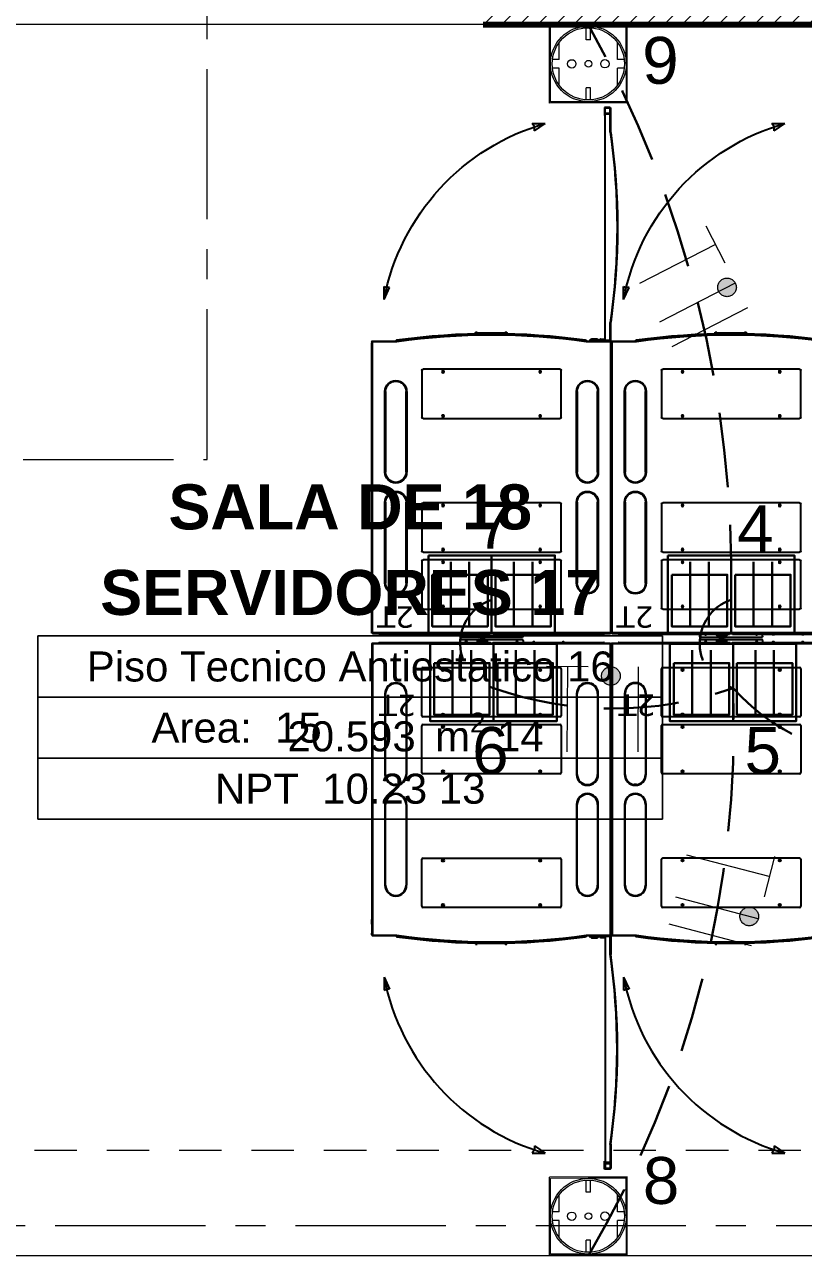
# Model space of a CAD drawing. Header units: inches. Extents: x -19 to 5698, y -728 to 92.
# Drawn here: x 230.743 to 233.336, y 7.35 to 11.45 of the extents above; entities that cross this region are included whole.
import ezdxf

# ---------------------------------------------------------------- set-up
doc = ezdxf.new("R2010")
doc.units = ezdxf.units.IN
doc.header["$MEASUREMENT"] = 0
doc.set_wipeout_variables(frame=1)
for name, pattern in [('HIDDEN', [0.375, 0.25, -0.125]), ('Hidden Line', [0.195611, 0.141111, -0.0545]), ('Punto & Raya', [0.65, 0.5, -0.075, 0, -0.075]), ('RAYITAS', [0.375, 0.25, -0.125]), ('Wipeout_Contour', [1, 0, -1])]:
    doc.linetypes.add(name, pattern=pattern)
doc.layers.get('0').update_dxf_attribs({"color": 61})
for name, color, linetype, lineweight in [('00 conduct tomacorr', 120, 'HIDDEN', 30), ('00 IE LUZ EMERGENCIA', 253, 'Continuous', 0), ('10 REM ACABADOS', 170, 'Continuous', 13), ('T-TECHO-E', 150, 'Continuous', 20), ('TOMACORRIENTE', 22, 'RAYITAS', 9)]:
    doc.layers.add(name, color=color, linetype=linetype, lineweight=lineweight)
for name, color, linetype in [('00_Gabinetes', 3, 'Continuous'), ('02 _ ARQ _ ALB _ Ejes Generales', 251, 'Continuous'), ('02 _ ARQ _ ZON _ Espacio.3D', 7, 'Continuous'), ('08 _ STR _ EXT _ 07 Losa Aligerada', 7, 'Continuous'), ('08 _ STR _ EXT _ 09 Vigas', 251, 'Continuous'), ('Estructura - 04 MURO', 7, 'Continuous'), ('Marcador - Secciones', 7, 'Continuous'), ('RED_Perifoneo', 5, 'Continuous')]:
    doc.layers.add(name, color=color, linetype=linetype)
doc.styles.add('Annotative', font='arial.ttf')
doc.styles.add('Estilo_Generado_1', font='swisseb.ttf')
doc.styles.add('Estilo_Generado_7', font='swisse.ttf')

# ---------------------------------------------------------------- blocks, each defined once
blk = doc.blocks.new('GABINETE 42')
at = {"color": 254}
for points in [[(-416.6114, -899.0168), (-416.5962, -899.0168), (-416.5962, -899.7878)], [(-417.332, -899.1489), (-417.332, -899.1923)], [(-417.332, -899.1489), (-417.3137, -899.1883)], [(-417.332, -899.1923), (-417.3234, -899.1883)], [(-417.3137, -899.1883), (-417.3234, -899.1883)], [(-416.8308, -899.7239), (-416.8386, -899.7353)], [(-416.8386, -899.7353), (-416.7952, -899.735)], [(-416.8308, -899.7101), (-416.7952, -899.735)], [(-416.8308, -899.7101), (-416.8308, -899.7239)]]:
    blk.add_lwpolyline(points, dxfattribs=at)
blk.add_arc((-416.5873, -899.0057), 0.7584, 190.8869, 254.0881, dxfattribs=at)
at = {"layer": '00_Gabinetes', "color": 254, "linetype": 'Continuous', "lineweight": 25}
for p, q in [((-417.3715, -898.037), (-417.3727, -898.037)), ((-417.3727, -898.037), (-417.3727, -898.0379)), ((-417.3727, -898.0379), (-417.3727, -899.0038)), ((-417.3727, -898.0379), (-417.3702, -898.0379)), ((-417.3715, -898.037), (-417.3715, -898.0379)), ((-417.3702, -898.0355), (-416.5776, -898.0355)), ((-417.3702, -898.0379), (-417.3702, -898.0355)), ((-417.3702, -898.0379), (-417.3702, -899.0038)), ((-416.5776, -898.0379), (-417.3702, -898.0379)), ((-417.3504, -898.0355), (-417.349, -898.0345)), ((-417.3485, -898.0353), (-417.349, -898.0345)), ((-417.3487, -898.0355), (-417.3485, -898.0353)), ((-417.348, -898.0342), (-416.9788, -898.0342)), ((-417.348, -898.0351), (-417.348, -898.0342)), ((-417.348, -898.0355), (-417.348, -898.0351)), ((-417.0786, -898.0271), (-417.0786, -898.0342)), ((-417.0756, -898.0241), (-417.0163, -898.0241)), ((-417.0228, -898.0309), (-417.0231, -898.0312)), ((-417.0231, -898.0312), (-417.0231, -898.0342)), ((-417.018, -898.0253), (-417.0228, -898.0309)), ((-417.0211, -898.0312), (-416.9892, -898.0312)), ((-417.0211, -898.0342), (-417.0211, -898.0312)), ((-417.018, -898.0253), (-417.0166, -898.0253)), ((-417.0166, -898.0253), (-417.0165, -898.0253)), ((-417.0164, -898.0241), (-417.0164, -898.0252)), ((-416.994, -898.0241), (-416.8721, -898.0241)), ((-416.9939, -898.0253), (-416.9937, -898.0253)), ((-416.9937, -898.0253), (-416.9923, -898.0253)), ((-416.9875, -898.0309), (-416.9923, -898.0253)), ((-416.9892, -898.0312), (-416.9892, -898.0342)), ((-416.9872, -898.0312), (-416.9875, -898.0309)), ((-416.9872, -898.0342), (-416.9872, -898.0312)), ((-416.9788, -898.0351), (-416.9788, -898.0342)), ((-416.9788, -898.0351), (-416.9788, -898.0355)), ((-416.9786, -898.0355), (-416.9788, -898.0352)), ((-416.9689, -898.0342), (-416.5998, -898.0342)), ((-416.9689, -898.0351), (-416.9689, -898.0342)), ((-416.9689, -898.0355), (-416.9689, -898.0351)), ((-416.8691, -898.0271), (-416.8691, -898.0342)), ((-416.8388, -898.0342), (-416.8388, -898.0334)), ((-416.8388, -898.0334), (-416.8357, -898.0334)), ((-416.8369, -898.0329), (-416.8369, -898.0333)), ((-416.83, -898.0329), (-416.8369, -898.0329)), ((-416.8369, -898.0333), (-416.83, -898.0333)), ((-416.8368, -898.0328), (-416.83, -898.0328)), ((-416.8357, -898.0334), (-416.8357, -898.0342)), ((-416.8357, -898.0334), (-416.733, -898.0334)), ((-416.8341, -898.0315), (-416.8342, -898.0315)), ((-416.8327, -898.0315), (-416.8328, -898.0315)), ((-416.8316, -898.0318), (-416.8316, -898.0318)), ((-416.83, -898.0333), (-416.83, -898.0329)), ((-416.7387, -898.0329), (-416.7387, -898.0333)), ((-416.7318, -898.0329), (-416.7387, -898.0329)), ((-416.7387, -898.0333), (-416.7318, -898.0333)), ((-416.7386, -898.0328), (-416.7319, -898.0328)), ((-416.7359, -898.0315), (-416.736, -898.0315)), ((-416.7345, -898.0315), (-416.7346, -898.0315)), ((-416.7334, -898.0318), (-416.7334, -898.0318)), ((-416.733, -898.0342), (-416.733, -898.0334)), ((-416.733, -898.0334), (-416.7299, -898.0334)), ((-416.7318, -898.0333), (-416.7318, -898.0329)), ((-416.7299, -898.0334), (-416.7299, -898.0342)), ((-416.5998, -898.0351), (-416.5998, -898.0342)), ((-416.5998, -898.0351), (-416.5998, -898.0355)), ((-416.5993, -898.0353), (-416.5988, -898.0345)), ((-416.5993, -898.0353), (-416.599, -898.0355)), ((-416.5988, -898.0345), (-416.5974, -898.0355)), ((-416.5776, -898.0355), (-416.5776, -898.0379)), ((-416.5776, -899.0038), (-416.5776, -898.0379)), ((-416.5776, -898.0379), (-416.5751, -898.0379)), ((-416.5763, -898.037), (-416.5751, -898.037)), ((-416.5763, -898.037), (-416.5763, -898.0379)), ((-416.5751, -898.037), (-416.5751, -898.0379)), ((-416.5751, -899.0038), (-416.5751, -898.0379)), ((-417.3727, -898.0687), (-417.3727, -898.0689)), ((-417.3727, -898.0689), (-417.3727, -898.0838)), ((-417.3727, -898.0689), (-417.3727, -898.0689)), ((-417.3727, -898.0838), (-417.3727, -898.0841)), ((-417.3727, -898.0838), (-417.3727, -898.0838)), ((-416.5751, -898.0687), (-416.5751, -898.0689)), ((-416.5751, -898.0689), (-416.5751, -898.0838)), ((-416.5751, -898.0689), (-416.5751, -898.0689)), ((-416.5751, -898.0838), (-416.5751, -898.0841)), ((-416.5751, -898.0838), (-416.5751, -898.0838)), ((-417.2058, -898.2779), (-417.2058, -898.1212)), ((-417.2018, -898.1172), (-416.7459, -898.1172)), ((-416.7419, -898.1212), (-416.7419, -898.2779)), ((-417.2888, -898.1704), (-417.2969, -898.1704)), ((-417.329, -898.2041), (-417.329, -898.4734)), ((-417.329, -898.2041), (-417.3289, -898.2041)), ((-417.3289, -898.2041), (-417.3281, -898.2041)), ((-417.3289, -898.2041), (-417.3289, -898.4734)), ((-417.3281, -898.2041), (-417.3281, -898.4734)), ((-417.3281, -898.2041), (-417.3268, -898.2041)), ((-417.3268, -898.4734), (-417.3268, -898.2041)), ((-417.2589, -898.2041), (-417.2589, -898.4734)), ((-417.2577, -898.2041), (-417.2589, -898.2041)), ((-417.2577, -898.2041), (-417.2577, -898.4734)), ((-417.2568, -898.2041), (-417.2577, -898.2041)), ((-417.2568, -898.4734), (-417.2568, -898.2041)), ((-417.2568, -898.2041), (-417.2567, -898.2041)), ((-417.2567, -898.4734), (-417.2567, -898.2041)), ((-416.691, -898.2041), (-416.691, -898.4734)), ((-416.691, -898.2041), (-416.691, -898.4734)), ((-416.691, -898.2041), (-416.6901, -898.2041)), ((-416.691, -898.2041), (-416.691, -898.2041)), ((-416.6901, -898.2041), (-416.6901, -898.4734)), ((-416.6901, -898.2041), (-416.6888, -898.2041)), ((-416.6888, -898.4734), (-416.6888, -898.2041)), ((-416.621, -898.2041), (-416.621, -898.4734)), ((-416.6197, -898.2041), (-416.621, -898.2041)), ((-416.6197, -898.2041), (-416.6197, -898.4734)), ((-416.6188, -898.2041), (-416.6197, -898.2041)), ((-416.6188, -898.4734), (-416.6188, -898.2041)), ((-416.6188, -898.4734), (-416.6188, -898.2041)), ((-416.6188, -898.2041), (-416.6188, -898.2041)), ((-416.7459, -898.2818), (-417.2018, -898.2818)), ((-417.2018, -898.3068), (-416.7459, -898.3068)), ((-417.2058, -898.4674), (-417.2058, -898.3108)), ((-416.7419, -898.3108), (-416.7419, -898.4674)), ((-416.7459, -898.4714), (-417.2018, -898.4714)), ((-417.329, -898.4734), (-417.3289, -898.4734)), ((-417.3289, -898.4734), (-417.3281, -898.4734)), ((-417.3281, -898.4734), (-417.3268, -898.4734)), ((-417.2893, -898.5072), (-417.2964, -898.5072)), ((-417.2577, -898.4734), (-417.2589, -898.4734)), ((-417.2568, -898.4734), (-417.2577, -898.4734)), ((-417.2568, -898.4734), (-417.2567, -898.4734)), ((-416.691, -898.4734), (-416.6901, -898.4734)), ((-416.691, -898.4734), (-416.691, -898.4734)), ((-416.6901, -898.4734), (-416.6888, -898.4734)), ((-416.6197, -898.4734), (-416.621, -898.4734)), ((-416.6188, -898.4734), (-416.6197, -898.4734)), ((-416.6188, -898.4734), (-416.6188, -898.4734)), ((-417.329, -898.5732), (-417.329, -898.8426)), ((-417.329, -898.5732), (-417.3289, -898.5732)), ((-417.3289, -898.5732), (-417.3281, -898.5732)), ((-417.3289, -898.5732), (-417.3289, -898.8426)), ((-417.3281, -898.5732), (-417.3281, -898.8426)), ((-417.3281, -898.5732), (-417.3268, -898.5732)), ((-417.3268, -898.8426), (-417.3268, -898.5732)), ((-417.2589, -898.5732), (-417.2589, -898.8426)), ((-417.2577, -898.5732), (-417.2589, -898.5732)), ((-417.2577, -898.5732), (-417.2577, -898.8426)), ((-417.2568, -898.5732), (-417.2577, -898.5732)), ((-417.2568, -898.8426), (-417.2568, -898.5732)), ((-417.2568, -898.5732), (-417.2567, -898.5732)), ((-417.2567, -898.8426), (-417.2567, -898.5732)), ((-416.691, -898.5732), (-416.691, -898.8426)), ((-416.691, -898.5732), (-416.6901, -898.5732)), ((-416.691, -898.5732), (-416.691, -898.8426)), ((-416.691, -898.5732), (-416.691, -898.5732)), ((-416.6901, -898.5732), (-416.6901, -898.8426)), ((-416.6901, -898.5732), (-416.6888, -898.5732)), ((-416.6888, -898.8426), (-416.6888, -898.5732)), ((-416.621, -898.5732), (-416.621, -898.8426)), ((-416.6197, -898.5732), (-416.621, -898.5732)), ((-416.6197, -898.5732), (-416.6197, -898.8426)), ((-416.6188, -898.5732), (-416.6197, -898.5732)), ((-416.6188, -898.8426), (-416.6188, -898.5732)), ((-416.6188, -898.8426), (-416.6188, -898.5732)), ((-416.6188, -898.5732), (-416.6188, -898.5732)), ((-417.2058, -898.9124), (-417.2058, -898.7557)), ((-417.2018, -898.7517), (-416.7459, -898.7517)), ((-416.7419, -898.7557), (-416.7419, -898.9124)), ((-417.329, -898.8426), (-417.3289, -898.8426)), ((-417.3289, -898.8426), (-417.3281, -898.8426)), ((-417.3281, -898.8426), (-417.3268, -898.8426)), ((-417.2577, -898.8426), (-417.2589, -898.8426)), ((-417.2568, -898.8426), (-417.2577, -898.8426)), ((-417.2568, -898.8426), (-417.2567, -898.8426)), ((-416.691, -898.8426), (-416.6901, -898.8426)), ((-416.691, -898.8426), (-416.691, -898.8426)), ((-416.6901, -898.8426), (-416.6888, -898.8426)), ((-416.6197, -898.8426), (-416.621, -898.8426)), ((-416.6188, -898.8426), (-416.6197, -898.8426)), ((-416.6188, -898.8426), (-416.6188, -898.8426)), ((-416.7459, -898.9164), (-417.2018, -898.9164)), ((-417.3727, -898.9569), (-417.3727, -898.9567)), ((-417.3727, -898.9718), (-417.3727, -898.9569)), ((-417.3727, -898.9569), (-417.3727, -898.9569)), ((-416.5751, -898.9569), (-416.5751, -898.9567)), ((-416.5751, -898.9718), (-416.5751, -898.9569)), ((-416.5751, -898.9569), (-416.5751, -898.9569)), ((-417.3727, -898.9666), (-417.3727, -898.9666)), ((-417.3727, -898.9686), (-417.3727, -898.9666)), ((-417.3727, -898.9686), (-417.3727, -899.0017)), ((-417.3727, -898.9686), (-417.3727, -898.9686)), ((-417.3727, -898.9719), (-417.3727, -898.9718)), ((-417.3727, -898.9718), (-417.3727, -898.9718)), ((-417.3727, -899.0047), (-417.3727, -899.0017)), ((-417.3727, -899.0017), (-417.3727, -899.0017)), ((-417.3702, -899.0038), (-417.3727, -899.0038)), ((-417.3727, -899.008), (-417.3727, -899.0047)), ((-417.3715, -899.0047), (-417.3727, -899.0047)), ((-417.3715, -899.0038), (-417.3715, -899.0047)), ((-417.3715, -899.008), (-417.3715, -899.0047)), ((-417.3712, -899.0075), (-417.3712, -899.0038)), ((-417.3702, -899.0038), (-417.3702, -899.0077)), ((-416.5776, -899.0077), (-416.5776, -899.0038)), ((-416.5751, -899.0038), (-416.5776, -899.0038)), ((-416.5766, -899.0038), (-416.5766, -899.0075)), ((-416.5763, -899.0047), (-416.5763, -899.0038)), ((-416.5763, -899.008), (-416.5763, -899.0047)), ((-416.5763, -899.0047), (-416.5751, -899.0047)), ((-416.5751, -898.972), (-416.5751, -898.9718)), ((-416.5751, -898.9718), (-416.5751, -898.9718)), ((-416.5751, -899.0038), (-416.5751, -899.0047)), ((-416.5751, -899.008), (-416.5751, -899.0047)), ((-417.3715, -899.008), (-417.3727, -899.008)), ((-417.3715, -899.008), (-417.3707, -899.008)), ((-417.3712, -899.0075), (-417.3702, -899.0075)), ((-417.3707, -899.0087), (-417.3707, -899.0075)), ((-417.3692, -899.0087), (-417.3707, -899.0087)), ((-417.3705, -899.009), (-417.3705, -899.0102)), ((-417.3705, -899.009), (-417.29, -899.009)), ((-417.3705, -899.0102), (-417.29, -899.0102)), ((-417.3702, -899.0077), (-417.3692, -899.0087)), ((-417.3692, -899.0087), (-417.2891, -899.0087)), ((-417.2916, -899.0087), (-417.2916, -899.009)), ((-417.2916, -899.0102), (-417.2916, -899.0119)), ((-417.2916, -899.0119), (-417.2907, -899.0119)), ((-417.2907, -899.0088), (-417.2907, -899.009)), ((-417.2907, -899.0102), (-417.2907, -899.0119)), ((-417.2901, -899.0089), (-417.2901, -899.009)), ((-417.2901, -899.0089), (-417.2901, -899.009)), ((-417.2901, -899.0102), (-417.2901, -899.0113)), ((-417.2901, -899.0102), (-417.2901, -899.0108)), ((-417.2901, -899.0108), (-417.2901, -899.0109)), ((-417.2899, -899.0128), (-417.2901, -899.0137)), ((-417.29, -899.0102), (-417.29, -899.009)), ((-417.2898, -899.0102), (-417.2896, -899.0091)), ((-417.0316, -899.0341), (-417.0316, -899.0342)), ((-417.0299, -899.0366), (-417.0299, -899.0358)), ((-417.0267, -899.0358), (-417.0299, -899.0358)), ((-417.0267, -899.0366), (-417.0299, -899.0366)), ((-417.0273, -899.0366), (-417.0273, -899.0379)), ((-417.0217, -899.0379), (-417.0273, -899.0379)), ((-417.0218, -899.0382), (-417.0271, -899.0382)), ((-417.0267, -899.0342), (-417.0267, -899.0343)), ((-417.0267, -899.0366), (-417.0267, -899.0358)), ((-416.9241, -899.0358), (-417.0267, -899.0358)), ((-416.9241, -899.0366), (-417.0267, -899.0366)), ((-417.0266, -899.0343), (-417.0266, -899.0343)), ((-417.026, -899.0342), (-417.026, -899.0343)), ((-417.026, -899.0352), (-417.026, -899.0358)), ((-417.0249, -899.0388), (-417.0249, -899.039)), ((-417.0248, -899.039), (-417.0249, -899.0389)), ((-417.0248, -899.0389), (-417.0248, -899.039)), ((-417.0247, -899.039), (-417.0247, -899.0388)), ((-417.024, -899.0389), (-417.0241, -899.039)), ((-417.0241, -899.039), (-417.0241, -899.0389)), ((-417.024, -899.0389), (-417.024, -899.039)), ((-417.023, -899.0344), (-417.023, -899.0343)), ((-417.023, -899.0358), (-417.023, -899.0353)), ((-417.0218, -899.0343), (-417.0218, -899.0344)), ((-417.0217, -899.0344), (-417.0217, -899.0344)), ((-417.0217, -899.0379), (-417.0217, -899.0366)), ((-417.0169, -899.0344), (-417.0169, -899.0345)), ((-417.0168, -899.0345), (-417.0168, -899.0345)), ((-417.0121, -899.0345), (-417.0121, -899.0346)), ((-417.012, -899.0346), (-417.012, -899.0346)), ((-417.0072, -899.0345), (-417.0072, -899.0346)), ((-417.0071, -899.0346), (-417.0071, -899.0346)), ((-417.0023, -899.0346), (-417.0023, -899.0347)), ((-417.0022, -899.0347), (-417.0022, -899.0347)), ((-416.9973, -899.0348), (-416.9973, -899.0348)), ((-416.9973, -899.0358), (-416.9973, -899.0357)), ((-416.973, -899.0358), (-416.973, -899.0358)), ((-416.9681, -899.0358), (-416.9681, -899.0358)), ((-416.968, -899.0358), (-416.968, -899.0358)), ((-416.9632, -899.0357), (-416.9632, -899.0358)), ((-416.9631, -899.0358), (-416.9631, -899.0357)), ((-416.9583, -899.0357), (-416.9583, -899.0358)), ((-416.9582, -899.0358), (-416.9582, -899.0357)), ((-416.9533, -899.0358), (-416.9533, -899.0357)), ((-416.9291, -899.0366), (-416.9291, -899.0379)), ((-416.9256, -899.0379), (-416.9291, -899.0379)), ((-416.9256, -899.0382), (-416.9289, -899.0382)), ((-416.9278, -899.0343), (-416.9278, -899.0344)), ((-416.9278, -899.0353), (-416.9278, -899.0358)), ((-416.9268, -899.039), (-416.9268, -899.039)), ((-416.9267, -899.039), (-416.9267, -899.0389)), ((-416.9265, -899.039), (-416.9265, -899.0389)), ((-416.926, -899.0388), (-416.926, -899.039)), ((-416.9258, -899.039), (-416.9259, -899.0388)), ((-416.9258, -899.039), (-416.9258, -899.039)), ((-416.9235, -899.0379), (-416.9256, -899.0379)), ((-416.9237, -899.0382), (-416.9256, -899.0382)), ((-416.9248, -899.0343), (-416.9248, -899.0342)), ((-416.9248, -899.0358), (-416.9248, -899.0352)), ((-416.9241, -899.0366), (-416.9241, -899.0358)), ((-416.9209, -899.0358), (-416.9241, -899.0358)), ((-416.9209, -899.0366), (-416.9241, -899.0366)), ((-416.9235, -899.0379), (-416.9235, -899.0366)), ((-416.9209, -899.0366), (-416.9209, -899.0358)), ((-416.6607, -899.0137), (-416.6608, -899.0128)), ((-416.6606, -899.0094), (-416.6606, -899.0093)), ((-416.6606, -899.0094), (-416.6606, -899.0093)), ((-416.6606, -899.0113), (-416.6606, -899.0106)), ((-416.6606, -899.0111), (-416.6606, -899.0106)), ((-416.6606, -899.0111), (-416.6606, -899.0111)), ((-416.66, -899.0093), (-416.66, -899.0092)), ((-416.66, -899.0119), (-416.66, -899.0105)), ((-416.66, -899.0119), (-416.6591, -899.0119)), ((-416.6591, -899.0092), (-416.6591, -899.0091)), ((-416.6591, -899.0119), (-416.6591, -899.0104)), ((-416.6587, -899.0087), (-416.5786, -899.0087)), ((-416.658, -899.0102), (-416.6581, -899.0091)), ((-416.6578, -899.009), (-416.6578, -899.0102)), ((-416.6578, -899.009), (-416.5773, -899.009)), ((-416.6578, -899.0102), (-416.5773, -899.0102)), ((-416.6497, -899.0087), (-416.6497, -899.009)), ((-416.6488, -899.0102), (-416.6446, -899.0153)), ((-416.6477, -899.009), (-416.6477, -899.0087)), ((-416.6432, -899.0153), (-416.6446, -899.0153)), ((-416.643, -899.0153), (-416.6432, -899.0153)), ((-416.6205, -899.0164), (-416.6205, -899.0153)), ((-416.6202, -899.0153), (-416.6204, -899.0153)), ((-416.6188, -899.0153), (-416.6202, -899.0153)), ((-416.6188, -899.0153), (-416.6145, -899.0102)), ((-416.6157, -899.0087), (-416.6157, -899.009)), ((-416.6137, -899.009), (-416.6137, -899.0087)), ((-416.6132, -899.0168), (-416.6132, -899.0102)), ((-416.5773, -899.0102), (-416.6132, -899.0102)), ((-416.5788, -899.0122), (-416.6132, -899.0122)), ((-416.6114, -899.0168), (-416.6132, -899.0168)), ((-416.5788, -899.0106), (-416.6113, -899.0106)), ((-416.5788, -899.0102), (-416.5788, -899.0718)), ((-416.5788, -899.0718), (-416.5788, -899.0122)), ((-416.5786, -899.0087), (-416.5776, -899.0077)), ((-416.5786, -899.0087), (-416.5771, -899.0087)), ((-416.5785, -899.0102), (-416.5785, -899.0729)), ((-416.5766, -899.0075), (-416.5776, -899.0075)), ((-416.5773, -899.009), (-416.5773, -899.0102)), ((-416.5773, -899.0102), (-416.5773, -899.0729)), ((-416.5771, -899.0075), (-416.5771, -899.0087)), ((-416.5771, -899.008), (-416.5763, -899.008)), ((-416.5763, -899.008), (-416.5751, -899.008)), ((-416.5788, -899.7061), (-416.5788, -899.7657)), ((-416.5788, -899.7061), (-416.5788, -899.7843)), ((-416.5785, -899.7051), (-416.5785, -899.7856)), ((-416.5773, -899.7051), (-416.5773, -899.7856)), ((-416.598, -899.7611), (-416.5962, -899.7611)), ((-416.598, -899.7878), (-416.598, -899.7611)), ((-416.5788, -899.7657), (-416.598, -899.7657)), ((-416.5788, -899.7673), (-416.598, -899.7673)), ((-416.5788, -899.7677), (-416.598, -899.7677)), ((-416.5788, -899.7684), (-416.598, -899.7684)), ((-416.598, -899.7688), (-416.5788, -899.7688)), ((-416.5788, -899.7657), (-416.5788, -899.7673)), ((-416.5788, -899.7673), (-416.5788, -899.7677)), ((-416.5788, -899.7677), (-416.5788, -899.7684)), ((-416.5788, -899.7684), (-416.5788, -899.7858)), ((-416.5788, -899.7688), (-416.5788, -899.7856)), ((-416.5788, -899.7843), (-416.5788, -899.7843)), ((-416.5795, -899.7856), (-416.598, -899.7856)), ((-416.5795, -899.7878), (-416.598, -899.7878)), ((-416.5795, -899.7856), (-416.5795, -899.7866)), ((-416.5788, -899.7856), (-416.5795, -899.7856)), ((-416.5795, -899.7856), (-416.5795, -899.7856)), ((-416.5795, -899.7858), (-416.5788, -899.7858)), ((-416.5795, -899.7866), (-416.5795, -899.7878)), ((-416.5785, -899.7856), (-416.5773, -899.7856))]:
    blk.add_line(p, q, dxfattribs=at)
at = {"layer": '00_Gabinetes', "color": 254, "linetype": 'Continuous', "lineweight": 25, "flags": 128}
for points in [[(-416.9276, -899.0388), (-416.9274, -899.0388), (-416.9272, -899.0389)], [(-416.926, -899.039), (-416.9259, -899.0389), (-416.9258, -899.0389)], [(-416.9253, -899.0389), (-416.9251, -899.0388), (-416.9249, -899.0388)]]:
    blk.add_lwpolyline(points, dxfattribs=at)
at = {"layer": '00_Gabinetes', "color": 254}
for points in [[(-416.6113, -899.0106), (-416.6132, -899.0106)], [(-416.6132, -899.0106), (-416.5773, -899.0106)], [(-416.6132, -899.0122), (-416.5773, -899.0122)]]:
    blk.add_lwpolyline(points, dxfattribs=at)
at = {"layer": '00_Gabinetes', "color": 254, "linetype": 'Continuous', "lineweight": 25}
for centre, radius in [((-417.1358, -898.1257), 0.00359), ((-417.1358, -898.1257), 0.00299), ((-417.1358, -898.1257), 0.00249), ((-416.812, -898.1257), 0.00359), ((-416.812, -898.1257), 0.00299), ((-416.812, -898.1257), 0.00249), ((-417.1358, -898.2734), 0.00359), ((-417.1358, -898.2734), 0.00299), ((-417.1358, -898.2734), 0.00249), ((-416.812, -898.2734), 0.00359), ((-416.812, -898.2734), 0.00299), ((-416.812, -898.2734), 0.00249), ((-417.1358, -898.3153), 0.00359), ((-417.1358, -898.3153), 0.00299), ((-417.1358, -898.3153), 0.00249), ((-416.812, -898.3153), 0.00359), ((-416.812, -898.3153), 0.00299), ((-416.812, -898.3153), 0.00249), ((-417.1358, -898.4629), 0.00359), ((-417.1358, -898.4629), 0.00299), ((-417.1358, -898.4629), 0.00249), ((-416.812, -898.4629), 0.00359), ((-416.812, -898.4629), 0.00299), ((-416.812, -898.4629), 0.00249), ((-417.1358, -898.7602), 0.00359), ((-417.1358, -898.7602), 0.00299), ((-417.1358, -898.7602), 0.00249), ((-416.812, -898.7602), 0.00359), ((-416.812, -898.7602), 0.00299), ((-416.812, -898.7602), 0.00249), ((-417.1358, -898.9079), 0.00359), ((-417.1358, -898.9079), 0.00299), ((-417.1358, -898.9079), 0.00249), ((-416.812, -898.9079), 0.00359), ((-416.812, -898.9079), 0.00299), ((-416.812, -898.9079), 0.00249)]:
    blk.add_circle(centre, radius, dxfattribs=at)
for centre, radius, start, end in [((-417.348, -898.0361), 0.00191, 90, 123), ((-417.348, -898.0361), 0.000998, 90, 123), ((-417.0756, -898.0271), 0.00299, 90, 180), ((-417.0587, -898.0351), 0.00449, 10.5612, 169.4388), ((-417.0052, -898.0302), 0.0112, 137.0975, 156.2717), ((-417.0052, -898.0302), 0.0112, 23.7775, 42.88), ((-416.9788, -898.0361), 0.00191, 21.2267, 90), ((-416.9788, -898.0361), 0.000998, 43.7851, 90), ((-416.9689, -898.0361), 0.00191, 90, 158.7733), ((-416.9689, -898.0361), 0.000998, 90, 136.2149), ((-416.8891, -898.0351), 0.00449, 10.5612, 169.4388), ((-416.8721, -898.0271), 0.00299, 0, 90), ((-416.8367, -898.0329), 0.00015, 135.1736, 180), ((-416.8367, -898.0333), 0.00015, 180, 270), ((-416.8337, -898.0359), 0.00447, 110.8166, 135.1736), ((-416.834, -898.0316), 0.0000496, 0.5486, 96.1127), ((-416.8329, -898.0316), 0.0000496, 83.8873, 179.4514), ((-416.8332, -898.0359), 0.00447, 44.8264, 69.2077), ((-416.8302, -898.0333), 0.00015, 270, 0), ((-416.8302, -898.0329), 0.00015, 0, 44.8264), ((-416.7385, -898.0329), 0.00015, 135.1736, 180), ((-416.7385, -898.0333), 0.00015, 180, 270), ((-416.7355, -898.0359), 0.00447, 110.8166, 135.1736), ((-416.7358, -898.0316), 0.0000496, 0.5486, 96.1127), ((-416.7347, -898.0316), 0.0000496, 83.8873, 179.4514), ((-416.735, -898.0359), 0.00447, 44.8264, 69.2077), ((-416.732, -898.0333), 0.00015, 270, 0), ((-416.732, -898.0329), 0.00015, 0, 44.8264), ((-416.5998, -898.0361), 0.00191, 57, 90), ((-416.5998, -898.0361), 0.000998, 57, 90), ((-417.2018, -898.1212), 0.00399, 90, 180), ((-416.7459, -898.1212), 0.00399, 0, 90), ((-417.2929, -898.2041), 0.0361, 0, 180), ((-417.2929, -898.2041), 0.0352, 0, 180), ((-417.2929, -898.2041), 0.0339, 0, 180), ((-416.6549, -898.2041), 0.0361, 0, 180), ((-416.6549, -898.2041), 0.0352, 0, 180), ((-416.6549, -898.2041), 0.0339, 0, 180), ((-417.2018, -898.2779), 0.00399, 180, 270), ((-417.2018, -898.3108), 0.00399, 90, 180), ((-416.7459, -898.2779), 0.00399, 270, 0), ((-416.7459, -898.3108), 0.00399, 0, 90), ((-417.2018, -898.4674), 0.00399, 180, 270), ((-416.7459, -898.4674), 0.00399, 270, 0), ((-417.2929, -898.4734), 0.0361, 180, 0), ((-417.2929, -898.4734), 0.0352, 180, 0), ((-417.2929, -898.4734), 0.0339, 180, 0), ((-416.6549, -898.4734), 0.0361, 180, 0), ((-416.6549, -898.4734), 0.0352, 180, 0), ((-416.6549, -898.4734), 0.0339, 180, 0), ((-417.2929, -898.5732), 0.0361, 0, 180), ((-417.2929, -898.5732), 0.0352, 0, 180), ((-417.2929, -898.5732), 0.0339, 0, 180), ((-416.6549, -898.5732), 0.0361, 0, 180), ((-416.6549, -898.5732), 0.0352, 0, 180), ((-416.6549, -898.5732), 0.0339, 0, 180), ((-417.2018, -898.7557), 0.00399, 90, 180), ((-416.7459, -898.7557), 0.00399, 0, 90), ((-417.2929, -898.8426), 0.0361, 180, 0), ((-417.2929, -898.8426), 0.0352, 180, 0), ((-417.2929, -898.8426), 0.0339, 180, 0), ((-416.6549, -898.8426), 0.0361, 180, 0), ((-416.6549, -898.8426), 0.0352, 180, 0), ((-416.6549, -898.8426), 0.0339, 180, 0), ((-417.2018, -898.9124), 0.00399, 180, 270), ((-416.7459, -898.9124), 0.00399, 270, 0), ((-417.3705, -899.008), 0.00219, 180, 270), ((-417.3705, -899.008), 0.000988, 180, 270), ((-417.2898, -899.0119), 0.00182, 180, 261.9598), ((-416.9739, -896.7894), 2.2418, 261.8672, 278.1328), ((-417.2898, -899.0119), 0.00091, 180, 261.9598), ((-417.2886, -899.0113), 0.00152, 180, 261.9848), ((-416.9754, -896.7859), 2.2499, 261.9598, 278.0402), ((-417.29, -899.0115), 0.00249, 81.8945, 90), ((-417.29, -899.0115), 0.0013, 81.8945, 90), ((-416.9754, -896.7859), 2.249, 261.9598, 278.0402), ((-416.9739, -896.7921), 2.2405, 261.8945, 278.1055), ((-416.9739, -896.7921), 2.2393, 261.8945, 278.1055), ((-416.9739, -896.8033), 2.2279, 261.8658, 278.1342), ((-416.9754, -896.7869), 2.2479, 261.9848, 278.0152), ((-417.0269, -899.0379), 0.000359, 180, 238.2737), ((-417.0245, -899.034), 0.00499, 238.2737, 257.7992), ((-417.0246, -899.0346), 0.00438, 257.8032, 265.541), ((-417.0249, -899.0337), 0.00509, 266.3012, 273.6988), ((-417.0248, -899.0383), 0.000695, 227.7525, 256.4375), ((-417.0243, -899.0345), 0.0045, 262.4203, 265.5569), ((-417.0249, -899.0382), 0.00079, 282.6279, 299.8548), ((-417.024, -899.0381), 0.000877, 232.1126, 256.6637), ((-417.0246, -899.0344), 0.00454, 274.4696, 285.9514), ((-417.0243, -899.0346), 0.00438, 274.4545, 286.2263), ((-417.0245, -899.034), 0.00499, 282.2008, 301.7263), ((-417.0232, -899.0381), 0.000665, 259.7374, 280.2626), ((-417.022, -899.0379), 0.000359, 301.7263, 0), ((-416.9287, -899.0379), 0.000359, 180, 238.2737), ((-416.9263, -899.034), 0.00499, 238.2737, 254.2613), ((-416.9275, -899.0385), 0.000346, 255.7524, 284.2476), ((-416.9264, -899.0343), 0.00466, 254.2816, 265.681), ((-416.9262, -899.0342), 0.00479, 254.4684, 265.6705), ((-416.9264, -899.0347), 0.00423, 259.1173, 265.458), ((-416.9267, -899.0384), 0.000603, 288.969, 317.2826), ((-416.9267, -899.0381), 0.000918, 281.0177, 294.0553), ((-416.9259, -899.038), 0.000961, 240.8377, 258.7564), ((-416.9258, -899.0384), 0.000603, 222.7174, 251.031), ((-416.926, -899.0334), 0.00541, 266.4117, 273.5883), ((-416.9262, -899.0343), 0.00466, 274.319, 285.7184), ((-416.926, -899.0385), 0.000457, 289.9075, 324.0274), ((-416.9261, -899.0347), 0.00423, 274.54, 283.4873), ((-416.9263, -899.034), 0.00499, 285.7387, 301.7263), ((-416.9238, -899.0379), 0.000359, 301.7263, 0), ((-416.6621, -899.0113), 0.00152, 278.0152, 0), ((-416.6609, -899.0119), 0.00091, 278.0402, 0), ((-416.6609, -899.0119), 0.00182, 278.0402, 0), ((-416.6578, -899.0115), 0.00249, 90, 98.1055), ((-416.6578, -899.0115), 0.0013, 90, 98.1055), ((-416.6317, -899.0103), 0.0112, 203.7775, 222.88), ((-416.6317, -899.0103), 0.0112, 317.0975, 336.2717), ((-416.5773, -899.008), 0.000988, 270, 0), ((-416.5773, -899.008), 0.00219, 270, 0), ((-418.7981, -899.389), 2.2418, 351.8672, 8.1328), ((-418.7954, -899.389), 2.2393, 351.8945, 8.1055), ((-418.7954, -899.389), 2.2405, 351.8945, 8.1055), ((-416.5795, -899.7856), 0.00219, 270, 0), ((-416.5795, -899.7856), 0.000988, 270, 0)]:
    blk.add_arc(centre, radius, start, end, dxfattribs=at)
for points, knots in [([(-417.0211, -898.0312), (-417.0213, -898.0312), (-417.0218, -898.0312), (-417.0223, -898.0311), (-417.0227, -898.031), (-417.0228, -898.0309), (-417.0228, -898.0309)], [0, 0, 0, 0, 0.307742, 0.615227, 0.929866, 1, 1, 1, 1]), ([(-416.9937, -898.0253), (-416.9938, -898.0254), (-416.9941, -898.0256), (-416.996, -898.026), (-416.999, -898.0264), (-417.0026, -898.0266), (-417.0065, -898.0266), (-417.0103, -898.0265), (-417.0134, -898.0261), (-417.0157, -898.0257), (-417.0166, -898.0254), (-417.0166, -898.0253), (-417.0166, -898.0253)], [0, 0, 0, 0, 0.107628, 0.215234, 0.323296, 0.431039, 0.53753, 0.643129, 0.749185, 0.85652, 0.964605, 1, 1, 1, 1]), ([(-417.0137, -898.023), (-417.0141, -898.0232), (-417.015, -898.0236), (-417.0158, -898.0239), (-417.0162, -898.0241), (-417.0164, -898.0241)], [0, 0, 0, 0, 0.38581, 0.783878, 1, 1, 1, 1]), ([(-416.997, -898.0226), (-416.997, -898.0226), (-416.997, -898.0226), (-416.9981, -898.0226), (-417, -898.0226), (-417.0025, -898.0226), (-417.0053, -898.0226), (-417.008, -898.0226), (-417.0105, -898.0226), (-417.0123, -898.0226), (-417.0133, -898.0226), (-417.0133, -898.0226), (-417.0133, -898.0226)], [0, 0, 0, 0, 0.074158, 0.18158, 0.289003, 0.396426, 0.503848, 0.611271, 0.718694, 0.826116, 0.933539, 1, 1, 1, 1]), ([(-416.9939, -898.0241), (-416.9942, -898.024), (-416.9947, -898.0238), (-416.9957, -898.0234), (-416.9964, -898.0231), (-416.9966, -898.023)], [0, 0, 0, 0, 0.386942, 0.783927, 1, 1, 1, 1]), ([(-416.9939, -898.0253), (-416.9939, -898.0252), (-416.9939, -898.0247), (-416.9939, -898.0244), (-416.9939, -898.0241)], [0, 0, 0, 0, 0.08136, 1, 1, 1, 1]), ([(-416.9875, -898.0309), (-416.9876, -898.031), (-416.9879, -898.0311), (-416.9885, -898.0312), (-416.989, -898.0312), (-416.9892, -898.0312)], [0, 0, 0, 0, 0.32984, 0.660193, 1, 1, 1, 1]), ([(-416.8344, -898.0316), (-416.8345, -898.0316), (-416.8346, -898.0316), (-416.8349, -898.0317), (-416.8351, -898.0318), (-416.8353, -898.0318)], [0, 0, 0, 0, 0.118872, 0.594786, 1, 1, 1, 1]), ([(-416.8353, -898.0318), (-416.8353, -898.0318), (-416.8353, -898.0318), (-416.8353, -898.0318), (-416.8353, -898.0318), (-416.8353, -898.0318)], [0, 0, 0, 0, 0.179193, 0.896563, 1, 1, 1, 1]), ([(-416.8342, -898.0315), (-416.8343, -898.0315), (-416.8344, -898.0315), (-416.8344, -898.0316), (-416.8344, -898.0316)], [0, 0, 0, 0, 0.66908, 1, 1, 1, 1]), ([(-416.8342, -898.0315), (-416.8342, -898.0315), (-416.8342, -898.0315), (-416.8342, -898.0315), (-416.8342, -898.0315), (-416.8342, -898.0315), (-416.8342, -898.0315)], [0, 0, 0, 0, 0.115473, 0.26748, 0.546376, 1, 1, 1, 1]), ([(-416.834, -898.0316), (-416.834, -898.0316), (-416.834, -898.0315), (-416.834, -898.0315), (-416.8341, -898.0315)], [0, 0, 0, 0, 0.669204, 1, 1, 1, 1]), ([(-416.8341, -898.0315), (-416.834, -898.0315), (-416.834, -898.0315), (-416.834, -898.0315), (-416.834, -898.0315), (-416.834, -898.0315), (-416.834, -898.0315), (-416.834, -898.0315)], [0, 0, 0, 0, 0.333714, 0.690916, 0.836492, 0.955394, 1, 1, 1, 1]), ([(-416.8339, -898.0316), (-416.8339, -898.0316), (-416.8339, -898.0316), (-416.834, -898.0316), (-416.834, -898.0315), (-416.834, -898.0315), (-416.834, -898.0315)], [0, 0, 0, 0, 0.135598, 0.420619, 0.710357, 1, 1, 1, 1]), ([(-416.834, -898.0318), (-416.834, -898.0318), (-416.834, -898.0317), (-416.834, -898.0316), (-416.834, -898.0316), (-416.834, -898.0316)], [0, 0, 0, 0, 0.118872, 0.5948, 1, 1, 1, 1]), ([(-416.8329, -898.0318), (-416.8329, -898.0318), (-416.8331, -898.0318), (-416.8335, -898.0317), (-416.8338, -898.0318), (-416.834, -898.0318)], [0, 0, 0, 0, 0.08986, 0.449601, 1, 1, 1, 1]), ([(-416.8339, -898.0316), (-416.8339, -898.0317), (-416.8339, -898.0317), (-416.8339, -898.0318), (-416.8339, -898.0318)], [0, 0, 0, 0, 0.997784, 1, 1, 1, 1]), ([(-416.8329, -898.0315), (-416.8329, -898.0315), (-416.8329, -898.0315), (-416.8329, -898.0316), (-416.8329, -898.0316), (-416.8329, -898.0316)], [0, 0, 0, 0, 0.120082, 0.848567, 1, 1, 1, 1]), ([(-416.8328, -898.0315), (-416.8329, -898.0315), (-416.8329, -898.0315), (-416.8329, -898.0316), (-416.8329, -898.0316)], [0, 0, 0, 0, 0.66908, 1, 1, 1, 1]), ([(-416.8329, -898.0316), (-416.8329, -898.0316), (-416.8329, -898.0316), (-416.8329, -898.0317), (-416.8329, -898.0318), (-416.8329, -898.0318)], [0, 0, 0, 0, 0.118872, 0.594786, 1, 1, 1, 1]), ([(-416.8329, -898.0318), (-416.8329, -898.0318), (-416.8329, -898.0317), (-416.8329, -898.0317), (-416.8329, -898.0316)], [0, 0, 0, 0, 0.002216, 1, 1, 1, 1]), ([(-416.8328, -898.0315), (-416.8328, -898.0315), (-416.8328, -898.0315), (-416.8328, -898.0315), (-416.8328, -898.0315), (-416.8328, -898.0315), (-416.8328, -898.0315)], [0, 0, 0, 0, 0.115473, 0.26748, 0.546376, 1, 1, 1, 1]), ([(-416.8324, -898.0316), (-416.8325, -898.0316), (-416.8326, -898.0315), (-416.8326, -898.0315), (-416.8327, -898.0315)], [0, 0, 0, 0, 0.669204, 1, 1, 1, 1]), ([(-416.8316, -898.0318), (-416.8317, -898.0318), (-416.8318, -898.0317), (-416.8321, -898.0316), (-416.8323, -898.0316), (-416.8324, -898.0316)], [0, 0, 0, 0, 0.118872, 0.5948, 1, 1, 1, 1]), ([(-416.7363, -898.0316), (-416.7363, -898.0316), (-416.7365, -898.0316), (-416.7367, -898.0317), (-416.737, -898.0318), (-416.7371, -898.0318)], [0, 0, 0, 0, 0.118872, 0.594786, 1, 1, 1, 1]), ([(-416.7371, -898.0318), (-416.7371, -898.0318), (-416.7371, -898.0318), (-416.7371, -898.0318), (-416.7371, -898.0318), (-416.7371, -898.0318)], [0, 0, 0, 0, 0.179193, 0.896563, 1, 1, 1, 1]), ([(-416.736, -898.0315), (-416.7361, -898.0315), (-416.7362, -898.0315), (-416.7362, -898.0316), (-416.7363, -898.0316)], [0, 0, 0, 0, 0.66908, 1, 1, 1, 1]), ([(-416.736, -898.0315), (-416.736, -898.0315), (-416.736, -898.0315), (-416.736, -898.0315), (-416.736, -898.0315), (-416.736, -898.0315), (-416.736, -898.0315)], [0, 0, 0, 0, 0.115473, 0.26748, 0.546376, 1, 1, 1, 1]), ([(-416.7358, -898.0316), (-416.7358, -898.0316), (-416.7358, -898.0315), (-416.7358, -898.0315), (-416.7359, -898.0315)], [0, 0, 0, 0, 0.669204, 1, 1, 1, 1]), ([(-416.7359, -898.0315), (-416.7359, -898.0315), (-416.7359, -898.0315), (-416.7359, -898.0315), (-416.7359, -898.0315), (-416.7358, -898.0315), (-416.7358, -898.0315), (-416.7358, -898.0315)], [0, 0, 0, 0, 0.333714, 0.690916, 0.836492, 0.955394, 1, 1, 1, 1]), ([(-416.7358, -898.0316), (-416.7358, -898.0316), (-416.7358, -898.0316), (-416.7358, -898.0316), (-416.7358, -898.0315), (-416.7358, -898.0315), (-416.7358, -898.0315)], [0, 0, 0, 0, 0.135598, 0.420619, 0.710357, 1, 1, 1, 1]), ([(-416.7358, -898.0318), (-416.7358, -898.0318), (-416.7358, -898.0317), (-416.7358, -898.0316), (-416.7358, -898.0316), (-416.7358, -898.0316)], [0, 0, 0, 0, 0.118872, 0.5948, 1, 1, 1, 1]), ([(-416.7358, -898.0316), (-416.7358, -898.0317), (-416.7358, -898.0317), (-416.7358, -898.0318), (-416.7358, -898.0318)], [0, 0, 0, 0, 0.997784, 1, 1, 1, 1]), ([(-416.7347, -898.0318), (-416.7347, -898.0318), (-416.7349, -898.0318), (-416.7353, -898.0317), (-416.7356, -898.0318), (-416.7358, -898.0318)], [0, 0, 0, 0, 0.08986, 0.449601, 1, 1, 1, 1]), ([(-416.7348, -898.0318), (-416.7348, -898.0318), (-416.7348, -898.0317), (-416.7348, -898.0317), (-416.7348, -898.0316)], [0, 0, 0, 0, 0.002216, 1, 1, 1, 1]), ([(-416.7347, -898.0315), (-416.7347, -898.0315), (-416.7347, -898.0315), (-416.7347, -898.0316), (-416.7347, -898.0316), (-416.7347, -898.0316)], [0, 0, 0, 0, 0.120082, 0.848567, 1, 1, 1, 1]), ([(-416.7346, -898.0315), (-416.7347, -898.0315), (-416.7347, -898.0315), (-416.7347, -898.0316), (-416.7347, -898.0316)], [0, 0, 0, 0, 0.66908, 1, 1, 1, 1]), ([(-416.7347, -898.0315), (-416.7347, -898.0315), (-416.7347, -898.0315), (-416.7347, -898.0315), (-416.7346, -898.0315), (-416.7346, -898.0315), (-416.7346, -898.0315)], [0, 0, 0, 0, 0.115473, 0.26748, 0.546376, 1, 1, 1, 1]), ([(-416.7347, -898.0316), (-416.7347, -898.0316), (-416.7347, -898.0316), (-416.7347, -898.0317), (-416.7347, -898.0318), (-416.7347, -898.0318)], [0, 0, 0, 0, 0.118872, 0.594786, 1, 1, 1, 1]), ([(-416.7342, -898.0316), (-416.7343, -898.0316), (-416.7344, -898.0315), (-416.7344, -898.0315), (-416.7345, -898.0315)], [0, 0, 0, 0, 0.669204, 1, 1, 1, 1]), ([(-416.7334, -898.0318), (-416.7335, -898.0318), (-416.7336, -898.0317), (-416.7339, -898.0316), (-416.7341, -898.0316), (-416.7342, -898.0316)], [0, 0, 0, 0, 0.118872, 0.5948, 1, 1, 1, 1]), ([(-416.6432, -899.0153), (-416.643, -899.0152), (-416.6428, -899.015), (-416.6408, -899.0145), (-416.6379, -899.0142), (-416.6342, -899.0139), (-416.6303, -899.0139), (-416.6266, -899.0141), (-416.6234, -899.0144), (-416.6212, -899.0148), (-416.6203, -899.0151), (-416.6202, -899.0152), (-416.6202, -899.0153)], [0, 0, 0, 0, 0.107628, 0.215234, 0.323296, 0.431039, 0.53753, 0.643129, 0.749185, 0.85652, 0.964605, 1, 1, 1, 1]), ([(-416.6429, -899.0153), (-416.6429, -899.0153), (-416.6429, -899.0158), (-416.6429, -899.0161), (-416.6429, -899.0164)], [0, 0, 0, 0, 0.081363, 1, 1, 1, 1]), ([(-416.6429, -899.0164), (-416.6427, -899.0165), (-416.6421, -899.0167), (-416.6412, -899.0171), (-416.6405, -899.0174), (-416.6403, -899.0175)], [0, 0, 0, 0, 0.386942, 0.783927, 1, 1, 1, 1]), ([(-416.6399, -899.0179), (-416.6399, -899.0179), (-416.6399, -899.0179), (-416.6388, -899.0179), (-416.6369, -899.0179), (-416.6344, -899.0179), (-416.6316, -899.0179), (-416.6288, -899.0179), (-416.6263, -899.0179), (-416.6245, -899.0179), (-416.6235, -899.0179), (-416.6235, -899.0179), (-416.6235, -899.0179)], [0, 0, 0, 0, 0.074158, 0.18158, 0.289003, 0.396426, 0.503848, 0.611271, 0.718694, 0.826116, 0.933539, 1, 1, 1, 1]), ([(-416.6231, -899.0175), (-416.6227, -899.0173), (-416.6218, -899.017), (-416.621, -899.0166), (-416.6206, -899.0165), (-416.6205, -899.0164)], [0, 0, 0, 0, 0.38581, 0.783878, 1, 1, 1, 1])]:
    blk.add_open_spline(points, degree=3, knots=knots, dxfattribs=at)
blk = doc.blocks.new('CAJA POP UP 6 MODULOS')
at = {"layer": '00 conduct tomacorr', "linetype": 'Continuous'}
for p, q in [((-0.095, -0.165), (-0.095, -0.0151)), ((-0.052, -0.165), (-0.052, -0.0151)), ((0.052, -0.165), (0.052, -0.0151)), ((0.095, -0.165), (0.095, -0.0151)), ((0, -0.165), (0, -0.18))]:
    blk.add_line(p, q, dxfattribs=at)
for points in [[(-0.147, 0), (0.147, 0), (0.147, -0.18), (-0.147, -0.18)], [(0, 0), (0.147, 0), (0.147, -0.18), (0, -0.18)]]:
    blk.add_lwpolyline(points, close=True, dxfattribs=at)
for points in [[(-0.138, -0.045), (-0.009, -0.045), (-0.009, -0.165), (-0.138, -0.165), (-0.138, -0.045)], [(0.009, -0.045), (0.138, -0.045), (0.138, -0.165), (0.009, -0.165), (0.009, -0.045)]]:
    blk.add_lwpolyline(points, dxfattribs=at)
at = {"color": 1, "insert": (-0.1807, -0.168), "char_height": 0.05, "attachment_point": 1, "rotation": 180}
blk.add_mtext_dynamic_manual_height_columns('{\\fVerdana|b0|i0|c0|p34;2T}', width=0.000481, gutter_width=0.1561, heights=[0], dxfattribs=at)
blk = doc.blocks.new('tomacorriente schuko 2+T')
at = {"color": 3}
for p, q in [((-0.1377, -0.0281, -162.36), (-0.1377, -0.1227, -162.36)), ((-0.1377, -0.0281, -162.36), (-0.0441, -0.0281, -162.36)), ((-0.1367, -0.0296, -162.36), (-0.1367, -0.1211, -162.36)), ((-0.1367, -0.0296, -162.36), (-0.1367, -0.1211, -162.36)), ((-0.1367, -0.0296, -162.36), (-0.0452, -0.0296, -162.36)), ((-0.1367, -0.0296, -162.36), (-0.0909, -0.0296, -162.36)), ((-0.0909, -0.0296, -162.36), (-0.0452, -0.0296, -162.36)), ((-0.0452, -0.0296, -162.36), (-0.0452, -0.1211, -162.36)), ((-0.0452, -0.0296, -162.36), (-0.0452, -0.1211, -162.36)), ((-0.0441, -0.0281, -162.36), (-0.0441, -0.1227, -162.36)), ((-0.0935, -0.0318, -162.36), (-0.0935, -0.0465, -162.36)), ((-0.0883, -0.0318, -162.36), (-0.0883, -0.0465, -162.36)), ((-0.1261, -0.0496, -162.36), (-0.1261, -0.0701, -162.36)), ((-0.0935, -0.0465, -162.36), (-0.0883, -0.0465, -162.36)), ((-0.0557, -0.0496, -162.36), (-0.0557, -0.0701, -162.36)), ((-0.1342, -0.0701, -162.36), (-0.1261, -0.0701, -162.36)), ((-0.0557, -0.0701, -162.36), (-0.0476, -0.0701, -162.36)), ((-0.1342, -0.0806, -162.36), (-0.1261, -0.0806, -162.36)), ((-0.1261, -0.0806, -162.36), (-0.1261, -0.1011, -162.36)), ((-0.0557, -0.0806, -162.36), (-0.0476, -0.0806, -162.36)), ((-0.0557, -0.0806, -162.36), (-0.0557, -0.1011, -162.36)), ((-0.0935, -0.1043, -162.36), (-0.0883, -0.1043, -162.36)), ((-0.0935, -0.1043, -162.36), (-0.0935, -0.1189, -162.36)), ((-0.0883, -0.1043, -162.36), (-0.0883, -0.1189, -162.36)), ((-0.1377, -0.1227, -162.36), (-0.0441, -0.1227, -162.36)), ((-0.1367, -0.1211, -162.36), (-0.0452, -0.1211, -162.36)), ((-0.1367, -0.1211, -162.36), (-0.0909, -0.1211, -162.36)), ((-0.0909, -0.1211, -162.36), (-0.0452, -0.1211, -162.36))]:
    blk.add_line(p, q, dxfattribs=at)
for centre, radius in [((-0.0909, -0.0754, -162.36), 0.0457), ((-0.0909, -0.0754, -162.36), 0.0436), ((-0.1109, -0.0754, -162.36), 0.00505), ((-0.091, -0.0755, -162.36), 0.00406), ((-0.0709, -0.0754, -162.36), 0.00505)]:
    blk.add_circle(centre, radius, dxfattribs=at)
blk = doc.blocks.new('a')
at = {"layer": 'TOMACORRIENTE', "ltscale": 0.05}
h = blk.add_hatch(color=4, dxfattribs=at)
edge = h.paths.add_edge_path()
edge.add_arc((0, 0.0752), 0.0211, 0, 360)
at = {"layer": 'TOMACORRIENTE', "color": 4}
for p, q in [((-0.1455, 0.0963), (-0.0515, 0.0963)), ((-0.0985, 0.0963), (-0.0985, -0.0966)), ((0, 0.0963), (0, -0.0963)), ((0.0623, -0.0963), (0.0623, 0.0963))]:
    blk.add_line(p, q, dxfattribs=at)
blk.add_circle((0, 0.0752), 0.0211, dxfattribs=at)
blk = doc.blocks.new('CABLE 3FACE')
at = {"layer": 'T-TECHO-E', "rotation": 59.94170052614085}
blk.add_blockref('a', (0, 0), dxfattribs=at)

msp = doc.modelspace()

# ---------------------------------------------------------------- linework, layer by layer
at = {"layer": '00 conduct tomacorr'}
for centre, radius, start, end in [((232.3478, 9.388), 0.1542, 108.7079, 253.7986), ((233.1454, 9.388), 0.1542, 108.7079, 253.7986), ((233.6291, 9.7132), 0.7081, 221.9247, 334.2989), ((232.7035, 10.368), 1.1965, 250.5301, 289.4699), ((229.6451, 9.1148), 3.4595, 329.3278, 2.0758)]:
    msp.add_arc(centre, radius, start, end, dxfattribs=at)
at = {"layer": '02 _ ARQ _ ALB _ Ejes Generales', "color": 251, "linetype": 'Punto & Raya', "lineweight": 13, "true_color": 0x636466}
msp.add_line((190.8454, 7.45), (239.57, 7.45), dxfattribs=at)
at = {"layer": '02 _ ARQ _ ZON _ Espacio.3D', "color": 251, "linetype": 'Continuous', "lineweight": 13}
for p, q in [((232.8676, 9.4136), (230.7874, 9.4136)), ((230.7874, 9.4136), (230.7874, 8.8029)), ((230.7874, 9.4136), (232.8676, 9.4136)), ((230.7874, 9.21), (230.7874, 9.4136)), ((232.8676, 8.8029), (232.8676, 9.4136)), ((232.8676, 9.4136), (232.8676, 9.21)), ((232.8676, 9.21), (230.7874, 9.21)), ((230.7874, 9.21), (232.8676, 9.21)), ((230.7874, 9.0064), (230.7874, 9.21)), ((232.8676, 9.21), (232.8676, 9.0064)), ((232.8676, 9.0064), (230.7874, 9.0064)), ((230.7874, 9.0064), (232.8676, 9.0064)), ((230.7874, 8.8029), (230.7874, 9.0064)), ((232.8676, 9.0064), (232.8676, 8.8029)), ((230.7874, 8.8029), (232.8676, 8.8029)), ((232.8676, 8.8029), (230.7874, 8.8029))]:
    msp.add_line(p, q, dxfattribs=at)
at = {"layer": '02 _ ARQ _ ZON _ Espacio.3D', "color": 254, "linetype": 'Continuous', "lineweight": 0, "flags": 128}
msp.add_lwpolyline([(229.22, 11.45), (229.22, 8.1), (229.57, 8.1), (229.57, 7.35), (234.42, 7.35), (234.42, 8.35), (234.27, 8.35), (234.2699, 11.45)], close=True, dxfattribs=at)
at = {"layer": '08 _ STR _ EXT _ 07 Losa Aligerada', "color": 7, "linetype": 'Continuous', "lineweight": 18, "flags": 128}
msp.add_lwpolyline([(229.57, 7.35), (234.2716, 7.35), (234.2716, 11.45), (229.22, 11.45), (229.22, 9.1), (229.82, 9.1), (229.82, 8.1), (229.57, 8.1)], close=True, dxfattribs=at)
at = {"layer": '08 _ STR _ EXT _ 09 Vigas', "color": 251, "linetype": 'Hidden Line', "lineweight": 13, "true_color": 0x636466}
msp.add_line((229.57, 7.7), (236.07, 7.7), dxfattribs=at)
at = {"layer": 'Marcador - Secciones', "color": 251, "linetype": 'Punto & Raya', "lineweight": 13, "true_color": 0x636466}
for p, q in [((231.3507, 10.0018), (231.3507, 17.4928)), ((189.9384, 10.0018), (231.3507, 10.0018))]:
    msp.add_line(p, q, dxfattribs=at)

# ---------------------------------------------------------------- block references
at = {"layer": '00 conduct tomacorr', "xscale": 1.47256122672843, "yscale": 1.47256122672843, "zscale": 1.47256122672843}
for p, rotation in [((232.9838, 10.524), 237.3062940900915), ((232.695, 9.1695), 299.7894777823319), ((233.6271, 9.0031), 299.7894777823319), ((233.0491, 8.5071), 195.4228110391446)]:
    msp.add_blockref('CABLE 3FACE', p, dxfattribs=dict(at, rotation=rotation))
at = {"layer": '00 conduct tomacorr', "xscale": 1.432830642179531, "yscale": 1.432830642179531, "zscale": 1.432830642179531}
for p in [(232.2983, 9.6816), (233.0959, 9.6816), (232.3047, 9.3874), (233.1023, 9.3876)]:
    msp.add_blockref('CAJA POP UP 6 MODULOS', p, dxfattribs=at)
at = {"layer": '10 REM ACABADOS', "xscale": 2.759423129612763, "yscale": 2.759423129612763, "zscale": 2.759423129612763, "rotation": 180.0990031473628}
msp.add_blockref('tomacorriente schuko 2+T', (232.3699, 7.2721, 448.0199), dxfattribs=at)
at = {"layer": 'RED_Perifoneo', "color": 253, "xscale": -1, "rotation": 180}
for p in [(649.2722, -888.6143), (650.0698, -888.6143)]:
    msp.add_blockref('GABINETE 42', p, dxfattribs=at)
at = {"layer": 'RED_Perifoneo', "color": 253}
for p in [(649.2722, 907.4254), (650.0698, 907.4255)]:
    msp.add_blockref('GABINETE 42', p, dxfattribs=at)

# ---------------------------------------------------------------- texts
at = {"layer": '00 IE LUZ EMERGENCIA', "style": 'Annotative'}
for tag, p in [('9', (232.7998, 11.2528, 0)), ('7', (232.245, 9.7042, 0)), ('4', (233.1161, 9.6925)), ('6', (232.2335, 8.9539)), ('5', (233.1405, 8.9541)), ('8', (232.8019, 7.5215, 0))]:
    msp.add_attdef(tag, p, '', height=0.1562, dxfattribs=at)
at = {"layer": '02 _ ARQ _ ZON _ Espacio.3D', "color": 251, "lineweight": 25, "attachment_point": 2}
for s, insert, char_height, style in [('\\A1;{\\pqc;\\pt0;\\fSwis721 Ex BT|b1|i0|c0|p34;SALA DE} 18', (231.8275, 9.9185), 0.15, 'Estilo_Generado_1'), ('\\A1;{\\pqc;\\pt0;\\fSwis721 Ex BT|b1|i0|c0|p34;SERVIDORES} 17', (231.8275, 9.6335), 0.15, 'Estilo_Generado_1'), ('\\A1;{\\pqc;\\pt0;\\fSwis721 Ex BT|b0|i0|c238|p34;Piso Tecnico Antiestatico} 16', (231.8275, 9.3618), 0.1, 'Estilo_Generado_7'), ('\\A1;{\\pqc;\\pt0;\\fSwis721 Ex BT|b0|i0|c238|p34;Area: } 15', (231.449, 9.1582), 0.1, 'Estilo_Generado_7'), ('\\A1;{\\pqc;\\pt0,0.3;\\fSwis721 Ex BT|b0|i0|c238|p34;20.593\\fSwis721 Ex BT|b0|i0|c238|p34;\\A1{\\H.66x;\\S^  ;}\\fSwis721 Ex BT|b0|i0|c238|p34; m\\fSwis721 Ex BT|b0|i0|c238|p34;\\A1{\\H.66x;\\S2^  ;}} 14', (232.0451, 9.1582), 0.1, 'Estilo_Generado_7'), ('\\A1;{\\pqc;\\pt0;\\fSwis721 Ex BT|b0|i0|c238|p34;NPT  10.23} 13', (231.8275, 8.9547), 0.1, 'Estilo_Generado_7')]:
    msp.add_mtext(s, dxfattribs=dict(at, insert=insert, char_height=char_height, style=style))

# ---------------------------------------------------------------- next in the draw order: wipeouts: each hides what was drawn before it
at = {"color": 254, "linetype": 'Wipeout_Contour', "lineweight": 0, "ltscale": 6629.114086}
msp.add_wipeout([(232.27, 11.7), (232.27, 11.45), (235.97, 11.45), (235.97, 11.7)], dxfattribs=at).dxf.layer = 'Estructura - 04 MURO'

# ---------------------------------------------------------------- next in the draw order: hatches: boundary and pattern name
at = {"layer": 'Estructura - 04 MURO', "linetype": 'Continuous', "lineweight": 5}
h = msp.add_hatch(dxfattribs=at)
h.set_pattern_fill('LADRILLO_COMÚN_0002', color=250, style=0, pattern_type=2)
h.set_pattern_definition([(45, (185.00004, 1e-08), (-0.030052038, 0.030052038), [])])
h.paths.add_polyline_path([(232.27, 11.7), (232.27, 11.45), (235.97, 11.45), (235.97, 11.7)])

# ---------------------------------------------------------------- next in the draw order: linework, layer by layer
at = {"layer": '00 conduct tomacorr'}
msp.add_arc((229.3203, 9.6135), 3.7764, 358.7958, 29.0961, dxfattribs=at)
at = {"layer": 'Estructura - 04 MURO', "color": 7, "linetype": 'Continuous', "lineweight": 80, "flags": 128}
msp.add_lwpolyline([(232.27, 11.45), (234.27, 11.45)], dxfattribs=at)

# ---------------------------------------------------------------- next in the draw order: block references
at = {"layer": '10 REM ACABADOS', "xscale": 2.759423129612763, "yscale": 2.759423129612763, "zscale": 2.759423129612763, "rotation": 180.0990031473628}
msp.add_blockref('tomacorriente schuko 2+T', (232.3699, 11.1109, 448.0199), dxfattribs=at)

doc.saveas('drawing.dxf')
